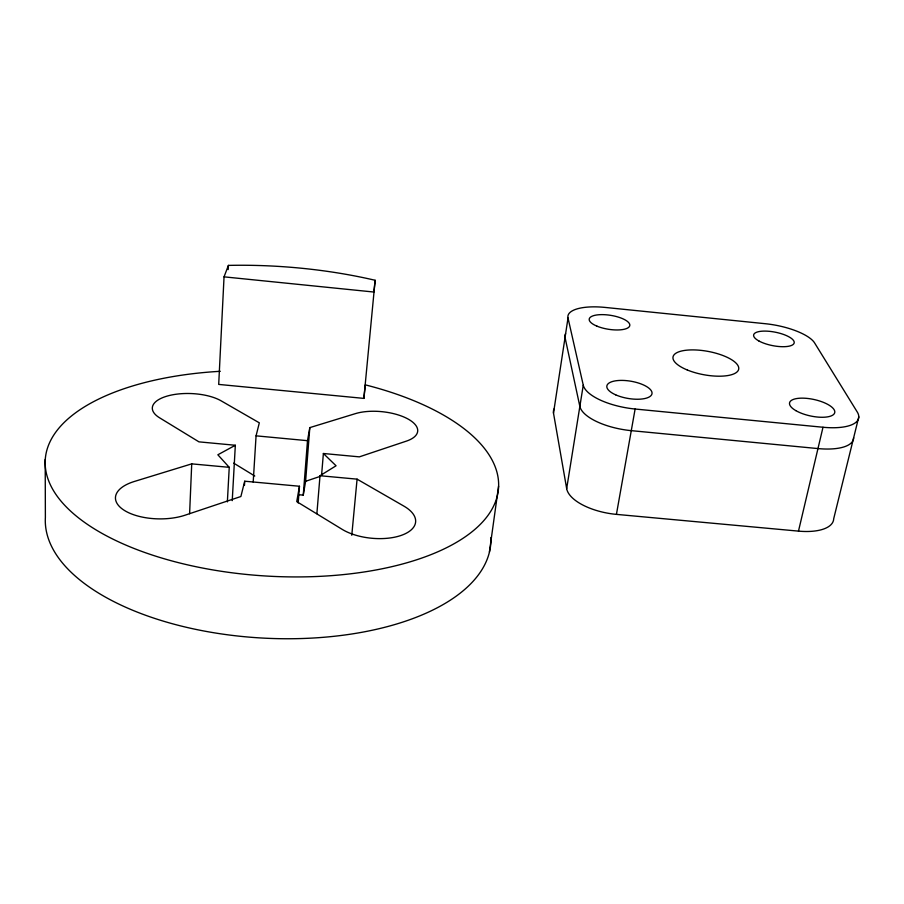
<?xml version="1.0" encoding="UTF-8"?>
<svg xmlns="http://www.w3.org/2000/svg" width="904" height="904" viewBox="0 0 904 904"><rect width="100%" height="100%" fill="white"/><g stroke="black" fill="none" stroke-linecap="round" stroke-linejoin="round"><path stroke-width="1.36" d="M189.603 513.754L191.727 463.865L229.243 467.334L227.367 501.878M363.883 398.393L375.137 280.274A235.424 89.79 4.2 0 0 228.407 265.403L224.045 276.85L218.7 384.415L363.883 398.393L365.295 384.855A227.085 102.434 3.5 0 1 440.745 550.479A227.085 102.434 3.5 0 1 76.761 516.444A227.085 102.434 3.5 0 1 220.293 371.295M228.192 269.584L228.407 265.403M232.238 500.646L235.334 445.265L198.948 441.853L159.567 417.795A38.397 15.967 2.4 0 1 167.76 395.918A38.397 15.967 2.4 0 1 221.107 400.822L259.324 422.835L256.069 435.841L253.199 482.092M244.464 485.403L244.713 481.21L299.461 486.25L298.184 502.94M299.054 494.748L303.258 495.132L307.507 440.677L309.812 427.615L355.34 413.648A37.471 15.933 5.7 0 1 407.625 418.801A37.471 15.933 5.7 0 1 406.393 441.118L359.351 456.859L323.383 453.503L321.553 475.504M303.258 495.132L305.608 481.301L309.812 427.615M316.875 513.721L320.016 475.73L336.062 465.775L323.383 453.503M351.78 535.281L357.08 479.154L320.016 475.73M375.137 280.274L373.894 292.037L224.045 276.85M489.414 552.039L498.567 486.149M858.8 416.857L833.703 518.738A45.968 19.504 13.2 0 1 798.481 531.123L616.426 514.376A45.505 20.204 10.1 0 1 566.672 488.612L553.497 413.105L568.017 318.016A42.126 14.475 9 0 1 605.149 307.428L765.519 323.734A42.386 14.046 11.1 0 1 814.594 342.921L857.252 411.998A47.449 17.278 12.2 0 1 823.002 427.253L635.116 409.026A46.985 17.899 9.7 0 1 583.261 385.172L568.017 318.016M566.672 488.612L583.261 385.172M299.461 486.25L296.749 501.607L342.153 529.348A42.296 20.306 5.4 0 0 402.201 535.044A42.296 20.306 5.4 0 0 403.907 506.127L357.08 479.154M616.426 514.376L635.116 409.026M798.481 531.123L823.002 427.253M244.713 481.21L240.882 496.511L185.071 515.201A43.561 20.317 1 0 1 123.599 509.912A43.561 20.317 1 0 1 134.323 481.482L191.727 463.865M235.334 445.265L217.853 454.78L229.243 467.334M305.608 481.301L320.14 476.385M256.069 435.841L307.507 440.677M233.661 463.119L254.77 476.012M45.2 459.469L45.381 517.404A223.085 108.107 3.2 0 0 266.736 638.269A223.085 108.107 3.2 0 0 490.895 537.552M853.647 437.751A47.144 17.741 12.4 0 1 817.973 448.576L631.286 430.654A46.68 18.396 9.8 0 1 579.848 406.393L565.045 337.474A41.878 14.882 9 0 1 565.588 333.632M553.497 413.105A40.94 16.43 9.3 0 1 554.107 408.868M795.802 410.608A23.12 8.418 12.2 0 0 833.917 414.156A23.12 8.418 12.2 0 0 806.673 398.359A23.12 8.418 12.2 0 0 795.802 410.608M596.979 326.163A20.532 7.051 9 0 0 629.625 326.095A20.532 7.051 9 0 0 601.962 314.626A20.532 7.051 9 0 0 596.979 326.163M615.703 394.845A22.894 8.724 9.7 0 0 651.863 394.2A22.894 8.724 9.7 0 0 620.732 380.403A22.894 8.724 9.7 0 0 615.703 394.845M758.953 341.011A20.656 6.848 11.1 0 0 793.305 344.345A20.656 6.848 11.1 0 0 769.519 331.339A20.656 6.848 11.1 0 0 758.953 341.011M687.311 369.996A33.392 11.854 10.5 0 0 738.681 369.227A33.392 11.854 10.5 0 0 691.616 349.904A33.392 11.854 10.5 0 0 687.311 369.996"/></g></svg>
